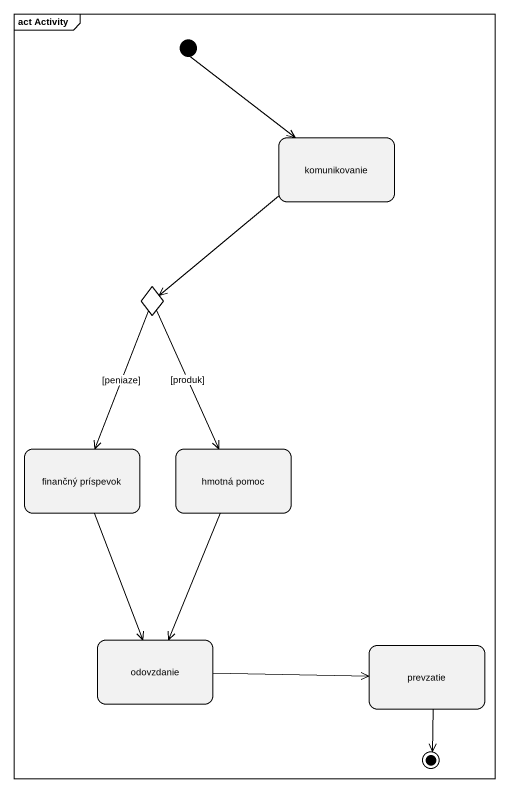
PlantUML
@startuml
mainframe act Activity
hide empty description
state komunikovanie
state choice1 <<choice>>
state "finančný príspevok" as finančný_príspevok
state "hmotná pomoc" as hmotná_pomoc
state odovzdanie
state prevzatie
[*] --> komunikovanie
komunikovanie --> choice1
choice1 --> finančný_príspevok : [peniaze]
choice1 --> hmotná_pomoc : [produk]
finančný_príspevok --> odovzdanie
hmotná_pomoc --> odovzdanie
odovzdanie -right-> prevzatie
prevzatie --> [*]
@enduml
